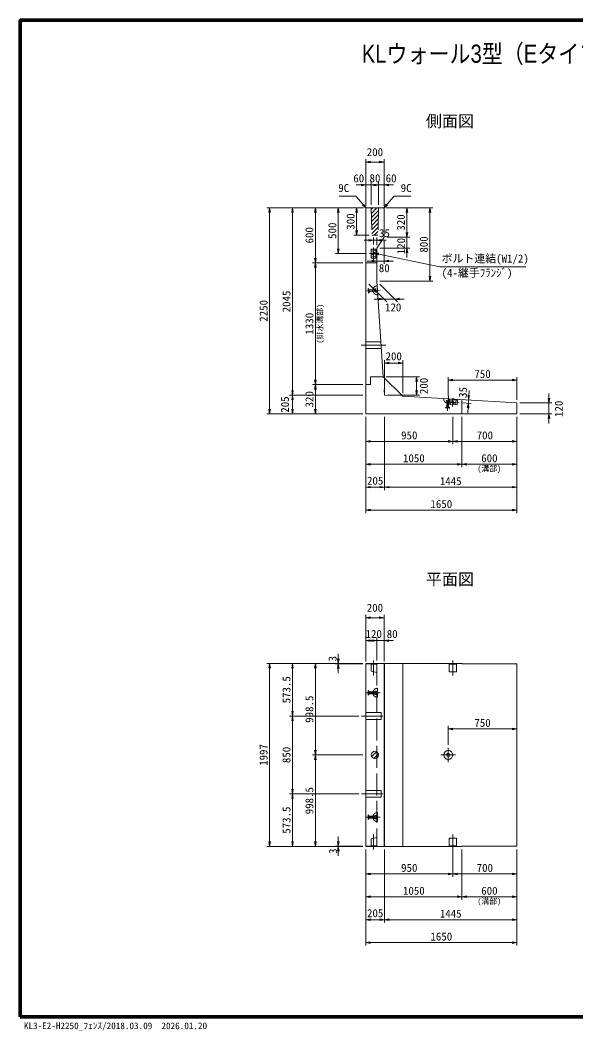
# Model space of a CAD drawing. Units: millimetres at full size, sheet at 1:40. Extents: x 124888 to 140688, y 10657 to 21690.
# Drawn here: x 124888 to 130954, y 10657 to 21690 of the extents above; entities that cross this region are included whole.
import ezdxf
from ezdxf.enums import TextEntityAlignment as Align

# ---------------------------------------------------------------- set-up
doc = ezdxf.new("R2010")
doc.units = ezdxf.units.MM
doc.header["$LTSCALE"] = 40
doc.linetypes.add('CHAIN', pattern=[18.5, 12, -1.5, 3.5, -1.5])
doc.linetypes.add('DASHED', pattern=[7.5, 6, -1.5])
for name, color, linetype, lineweight in [('01図枠', 1, 'Continuous', 70), ('中心', 6, 'CHAIN', 9), ('外形線', 7, 'Continuous', 13), ('寸法', 2, 'Continuous', 9), ('細線', 4, 'Continuous', 9), ('連結部', 4, 'Continuous', 13)]:
    doc.layers.add(name, color=color, linetype=linetype, lineweight=lineweight)
doc.layers.add('文字', color=7, linetype='Continuous')
doc.styles.add('ＭＳ ゴシック', font='')
doc.styles.add('ＭＳ Ｐゴシック', font='')
doc.styles.get('ＭＳ ゴシック').set_extended_font_data('MS Gothic')
doc.styles.get('ＭＳ Ｐゴシック').set_extended_font_data('MS PGothic')

# ---------------------------------------------------------------- blocks, each defined once
blk = doc.blocks.new('open_arrow')
at = {"color": 0, "linetype": 'Continuous', "lineweight": -2}
blk.add_lwpolyline([(7.5, 1.25), (0, 0), (7.5, -1.25)], dxfattribs=at)

msp = doc.modelspace()

# ---------------------------------------------------------------- hatches: boundary and pattern name
at = {"layer": '細線'}
h = msp.add_hatch(dxfattribs=at)
h.set_pattern_fill('USER', color=256, style=0, pattern_type=2)
h.set_pattern_definition([(45, (3039.01, 14457.51), (-22.45064, 22.45064), [])])
h.paths.add_polyline_path([(128800.61, 19641.75), (128720.61, 19641.75), (128728.11, 19341.75), (128793.11, 19341.75)])
h = msp.add_hatch(dxfattribs=at)
h.set_pattern_fill('USER', color=256, style=0, pattern_type=2)
h.set_pattern_definition([(45, (16969.58, -355.51), (-22.45064, 22.45064), [])])
h.paths.add_polyline_path([(128720.61, 13668.24, -1), (128800.61, 13668.24, -1)])

# ---------------------------------------------------------------- linework, layer by layer
at = {"layer": '01図枠'}
msp.add_lwpolyline([(124887.54, 10809.99), (140687.54, 10809.99), (140687.54, 21689.99), (124887.54, 21689.99)], close=True, dxfattribs=at)
at = {"layer": '中心'}
for p, q in [((128745.61, 19073.25), (128745.61, 19210.25)), ((128700.61, 19141.75), (128790.61, 19141.75)), ((128817.37, 18743.79), (128657.74, 18732.89)), ((128880.58, 18141.75), (128610.61, 18141.75)), ((129562.37, 17585.82), (129552.98, 17426.09)), ((129607.97, 17472.94), (129613.25, 17562.79)), ((129678.99, 17513.84), (129542.23, 17521.89)), ((128745.61, 14535.74), (128745.61, 14700.74)), ((129610.61, 14535.74), (129610.61, 14700.74)), ((128817.44, 14346.74), (128657.44, 14346.74)), ((128615.61, 14093.24), (128845.61, 14093.24)), ((129560.61, 13747.24), (129560.61, 13589.24)), ((129639.61, 13668.24), (129481.61, 13668.24)), ((128615.61, 13243.24), (128845.61, 13243.24)), ((128817.44, 12989.74), (128657.44, 12989.74)), ((128745.61, 12800.74), (128745.61, 12635.74)), ((129610.61, 12800.74), (129610.61, 12635.74))]:
    msp.add_line(p, q, dxfattribs=at)
at = {"layer": '外形線'}
for p, q in [((128669.61, 19641.75), (128660.61, 19632.75)), ((128669.61, 19641.75), (128851.61, 19641.75)), ((128851.61, 19641.75), (128860.61, 19632.75)), ((128660.61, 19632.75), (128660.61, 17391.75)), ((128860.61, 19632.75), (128860.61, 19321.75)), ((128780.61, 19201.75), (128860.61, 19321.75)), ((128780.61, 19201.75), (128780.61, 18841.75)), ((128851.96, 17796.75), (128780.61, 18841.75)), ((128851.96, 17796.75), (129065.61, 17584.99)), ((128865.61, 17596.75), (128861.53, 17656.61)), ((128865.61, 17596.75), (128925.51, 17593.23)), ((129065.61, 17584.99), (130310.61, 17511.75)), ((130310.61, 17511.75), (130310.61, 17391.75)), ((128660.61, 17391.75), (130310.61, 17391.75)), ((128660.61, 14666.74), (129710.61, 14666.74)), ((128660.61, 14666.74), (128660.61, 12669.74)), ((128860.61, 14666.74), (128860.61, 12669.74)), ((129713.61, 14663.74), (129710.61, 14666.74)), ((129713.61, 14663.74), (130310.61, 14663.74)), ((130310.61, 12672.74), (130310.61, 14663.74)), ((128660.61, 12669.74), (129710.61, 12669.74)), ((129710.61, 12669.74), (129713.61, 12672.74)), ((129713.61, 12672.74), (130310.61, 12672.74))]:
    msp.add_line(p, q, dxfattribs=at)
at = {"layer": '外形線', "linetype": 'DASHED'}
for p, q in [((128720.61, 19641.75), (128728.11, 19341.75)), ((128800.61, 19641.75), (128793.11, 19341.75)), ((128728.11, 19341.75), (128793.11, 19341.75))]:
    msp.add_line(p, q, dxfattribs=at)
at = {"layer": '外形線'}
msp.add_circle((128760.61, 13668.24), 40, dxfattribs=at)
at = {"layer": '寸法'}
for p, q in [((128660.61, 19664.75), (128660.61, 20173.75)), ((128660.61, 20141.75), (128860.61, 20141.75)), ((128860.61, 19664.75), (128860.61, 20173.75)), ((128824.61, 19891.75), (128556.61, 19891.75)), ((128660.61, 19664.75), (128660.61, 19923.75)), ((128964.61, 19891.75), (128696.61, 19891.75)), ((128824.61, 19891.75), (128696.61, 19891.75)), ((128720.61, 19673.75), (128720.61, 19923.75)), ((128720.61, 19673.75), (128720.61, 19923.75)), ((128800.61, 19673.75), (128800.61, 19923.75)), ((128800.61, 19673.75), (128800.61, 19923.75)), ((128860.61, 19664.75), (128860.61, 19923.75)), ((128637.61, 19641.75), (127578.61, 19641.75)), ((127610.61, 17391.75), (127610.61, 19641.75)), ((128637.61, 19641.75), (127828.61, 19641.75)), ((127860.61, 17596.75), (127860.61, 19641.75)), ((128637.61, 19641.75), (128078.78, 19641.75)), ((128110.78, 19641.75), (128110.78, 19041.75)), ((128637.61, 19641.75), (128328.78, 19641.75)), ((128360.78, 19641.75), (128360.78, 19141.75)), ((128637.61, 19641.75), (128528.61, 19641.75)), ((128560.61, 19641.75), (128560.61, 19341.75)), ((128883.61, 19641.75), (129392.61, 19641.75)), ((128883.61, 19641.75), (129142.61, 19641.75)), ((129110.61, 19641.75), (129110.61, 19321.75)), ((129360.61, 18841.75), (129360.61, 19641.75)), ((129110.61, 19425.75), (129110.61, 19097.75)), ((128696.11, 19341.75), (128528.61, 19341.75)), ((128745.61, 19242.25), (128745.61, 19319.14)), ((128780.61, 19233.75), (128780.61, 19319.14)), ((128892.61, 19321.75), (129142.61, 19321.75)), ((128892.61, 19321.75), (129142.61, 19321.75)), ((128884.61, 19287.14), (128641.61, 19287.14)), ((128812.61, 19201.75), (129142.61, 19201.75)), ((128860.61, 19289.75), (128860.61, 19028.68)), ((128668.61, 19141.75), (128328.78, 19141.75)), ((128780.61, 19169.75), (128780.61, 19028.68)), ((128628.78, 19041.75), (128078.78, 19041.75)), ((128628.78, 19041.75), (128078.78, 19041.75)), ((128110.78, 19041.75), (128110.78, 17711.75)), ((128676.61, 19060.68), (128964.61, 19060.68)), ((128692.61, 18809.75), (128888.86, 18613.51)), ((128812.61, 18841.75), (129392.61, 18841.75)), ((128812.61, 18809.75), (129008.86, 18613.51)), ((129080.86, 18645.51), (128752.86, 18645.51)), ((128865.61, 17628.75), (128865.61, 17978.4)), ((129065.61, 17946.4), (128865.61, 17946.4)), ((129065.61, 17616.99), (129065.61, 17978.4)), ((128883.96, 17796.75), (129247.35, 17796.75)), ((129215.35, 17796.75), (129215.35, 17596.75)), ((129560.61, 17587.87), (129560.61, 17793.32)), ((130310.61, 17543.75), (130310.61, 17793.32)), ((128628.61, 17711.75), (128078.78, 17711.75)), ((128628.61, 17711.75), (128078.78, 17711.75)), ((128110.78, 17391.75), (128110.78, 17711.75)), ((130310.61, 17761.32), (129560.61, 17761.32)), ((128628.61, 17596.75), (127828.61, 17596.75)), ((128628.61, 17596.75), (127828.61, 17596.75)), ((127860.61, 17391.75), (127860.61, 17596.75)), ((128897.61, 17596.75), (129247.35, 17596.75)), ((129684.54, 17548.58), (129815.23, 17540.89)), ((129789.39, 17646.59), (129775.13, 17404.01)), ((130660.61, 17287.75), (130660.61, 17615.75)), ((129710.94, 17511.97), (129813.18, 17505.95)), ((130342.61, 17511.75), (130692.61, 17511.75)), ((128628.61, 17391.75), (127578.61, 17391.75)), ((128628.61, 17391.75), (127828.61, 17391.75)), ((128628.61, 17391.75), (128078.78, 17391.75)), ((128660.61, 17359.75), (128660.61, 16309.75)), ((128660.61, 17359.75), (128660.61, 16559.75)), ((128660.61, 17359.75), (128660.61, 16809.75)), ((128660.61, 17359.75), (128660.61, 17059.75)), ((128865.61, 17359.75), (128865.61, 16559.75)), ((128865.61, 17359.75), (128865.61, 16559.75)), ((129610.61, 17359.75), (129610.61, 17059.75)), ((129610.61, 17359.75), (129610.61, 17059.75)), ((129710.61, 17359.75), (129710.61, 16809.75)), ((129710.61, 17359.75), (129710.61, 16809.75)), ((130310.61, 17359.75), (130310.61, 16309.75)), ((130310.61, 17359.75), (130310.61, 16559.75)), ((130310.61, 17359.75), (130310.61, 17059.75)), ((130310.61, 17359.75), (130310.61, 16809.75)), ((130342.61, 17391.75), (130692.61, 17391.75)), ((128660.61, 17091.75), (129610.61, 17091.75)), ((130310.61, 17091.75), (129610.61, 17091.75)), ((129710.61, 16841.75), (128660.61, 16841.75)), ((130310.61, 16841.75), (129710.61, 16841.75)), ((128660.61, 16591.75), (128865.61, 16591.75)), ((128865.61, 16591.75), (130310.61, 16591.75)), ((128660.61, 16341.75), (130310.61, 16341.75)), ((128660.61, 14689.74), (128660.61, 15198.74)), ((128660.61, 15166.74), (128860.61, 15166.74)), ((128860.61, 14689.74), (128860.61, 15198.74)), ((128660.61, 14698.74), (128660.61, 14948.74)), ((128780.61, 14916.74), (128660.61, 14916.74)), ((128676.61, 14916.74), (128964.61, 14916.74)), ((128780.61, 14698.74), (128780.61, 14948.74)), ((128780.61, 14698.74), (128780.61, 14948.74)), ((128860.61, 14698.74), (128860.61, 14948.74)), ((128360.61, 14770.74), (128360.61, 14559.74)), ((128628.61, 14666.74), (127578.61, 14666.74)), ((127610.61, 14666.74), (127610.61, 12669.74)), ((128628.61, 14666.74), (127828.61, 14666.74)), ((127860.61, 14666.74), (127860.61, 14093.24)), ((128628.61, 14666.74), (128078.61, 14666.74)), ((128110.61, 14666.74), (128110.61, 13668.24)), ((128628.61, 14666.74), (128328.61, 14666.74)), ((128628.61, 14663.74), (128328.61, 14663.74)), ((128583.61, 14093.24), (127828.61, 14093.24)), ((128583.61, 14093.24), (127828.61, 14093.24)), ((127860.61, 14093.24), (127860.61, 13243.24)), ((129560.61, 13779.24), (129560.61, 13984.69)), ((130310.61, 13952.69), (129560.61, 13952.69)), ((130310.61, 13735.12), (130310.61, 13984.69)), ((128629.61, 13668.24), (128078.61, 13668.24)), ((128629.61, 13668.24), (128078.61, 13668.24)), ((128110.61, 13668.24), (128110.61, 12669.74)), ((128583.61, 13243.24), (127828.61, 13243.24)), ((128583.61, 13243.24), (127828.61, 13243.24)), ((127860.61, 13243.24), (127860.61, 12669.74)), ((128360.61, 12565.74), (128360.61, 12776.74)), ((128628.61, 12669.74), (127578.61, 12669.74)), ((128628.61, 12669.74), (127828.61, 12669.74)), ((128628.61, 12669.74), (128078.61, 12669.74)), ((128628.61, 12672.74), (128328.61, 12672.74)), ((128628.61, 12669.74), (128328.61, 12669.74)), ((128660.61, 12637.74), (128660.61, 11587.74)), ((128660.61, 12637.74), (128660.61, 11837.74)), ((128660.61, 12637.74), (128660.61, 12087.74)), ((128660.61, 12637.74), (128660.61, 12337.74)), ((128865.61, 12637.74), (128865.61, 11837.74)), ((128865.61, 12637.74), (128865.61, 11837.74)), ((129610.61, 12637.74), (129610.61, 12337.74)), ((129610.61, 12637.74), (129610.61, 12337.74)), ((129710.61, 12637.74), (129710.61, 12087.74)), ((129710.61, 12637.74), (129710.61, 12087.74)), ((130310.61, 12637.74), (130310.61, 11587.74)), ((130310.61, 12637.74), (130310.61, 11837.74)), ((130310.61, 12637.74), (130310.61, 12337.74)), ((130310.61, 12637.74), (130310.61, 12087.74)), ((128660.61, 12369.74), (129610.61, 12369.74)), ((130310.61, 12369.74), (129610.61, 12369.74)), ((129710.61, 12119.74), (128660.61, 12119.74)), ((130310.61, 12119.74), (129710.61, 12119.74)), ((128660.61, 11869.74), (128865.61, 11869.74)), ((128865.61, 11869.74), (130310.61, 11869.74)), ((128660.61, 11619.74), (130310.61, 11619.74))]:
    msp.add_line(p, q, dxfattribs=at)
at = {"layer": '寸法', "color": 3, "linetype": 'DASHED'}
for p, q in [((128689.37, 18710.02), (128685.97, 18759.93)), ((128685.97, 18759.93), (128698.63, 18745.76)), ((128759.28, 18757.87), (128771.25, 18758.69)), ((128761.73, 18721.95), (128759.28, 18757.87)), ((128771.25, 18758.69), (128773.7, 18722.77)), ((128784.1, 18790.68), (128790.78, 18692.81)), ((128699.99, 18725.78), (128689.37, 18710.02)), ((128759.82, 18749.94), (128698.63, 18745.76)), ((128698.63, 18745.76), (128699.99, 18725.78)), ((128761.18, 18729.96), (128699.99, 18725.78)), ((128773.7, 18722.77), (128761.73, 18721.95)), ((129511.65, 17558.75), (129609.58, 17552.99)), ((129529.73, 17457.51), (129545.39, 17468.28)), ((129579.67, 17454.57), (129529.73, 17457.51)), ((129541.06, 17529.97), (129541.76, 17541.95)), ((129577, 17527.86), (129541.06, 17529.97)), ((129541.76, 17541.95), (129577.7, 17539.84)), ((129548.99, 17529.51), (129545.39, 17468.28)), ((129545.39, 17468.28), (129565.38, 17467.1)), ((129568.98, 17528.33), (129565.38, 17467.1)), ((129565.38, 17467.1), (129579.67, 17454.57)), ((129577.7, 17539.84), (129577, 17527.86)), ((128687.44, 14321.76), (128687.44, 14371.79)), ((128687.44, 14371.79), (128699.1, 14356.79)), ((128760.44, 14356.79), (128699.1, 14356.79)), ((128699.1, 14356.79), (128699.1, 14336.76)), ((128760.44, 14328.74), (128760.44, 14364.74)), ((128760.44, 14364.74), (128772.44, 14364.74)), ((128772.44, 14364.74), (128772.44, 14328.74)), ((128787.44, 14395.79), (128787.44, 14297.69)), ((128699.1, 14336.76), (128687.44, 14321.76)), ((128760.44, 14336.76), (128699.1, 14336.76)), ((128772.44, 14328.74), (128760.44, 14328.74)), ((128787.44, 13038.79), (128787.44, 12940.69)), ((128687.44, 12964.76), (128687.44, 13014.79)), ((128687.44, 13014.79), (128699.1, 12999.79)), ((128699.1, 12979.76), (128687.44, 12964.76)), ((128760.44, 12999.79), (128699.1, 12999.79)), ((128699.1, 12999.79), (128699.1, 12979.76)), ((128760.44, 12979.76), (128699.1, 12979.76)), ((128760.44, 12971.74), (128760.44, 13007.74)), ((128760.44, 13007.74), (128772.44, 13007.74)), ((128772.44, 12971.74), (128760.44, 12971.74)), ((128772.44, 13007.74), (128772.44, 12971.74))]:
    msp.add_line(p, q, dxfattribs=at)
at = {"layer": '寸法'}
for points in [[(128665.09, 19637.23), (128630.91, 19676.42), (128551.14, 19767.89), (128369.39, 19767.89)], [(128856.14, 19637.23), (128890.31, 19676.42), (128970.09, 19767.89), (129151.83, 19767.89)], [(128751.43, 19147.41), (128802.35, 19136.83), (129468.56, 18998.44), (130407.16, 18998.44)]]:
    msp.add_lwpolyline(points, dxfattribs=at)
at = {"layer": '寸法', "color": 3}
msp.add_circle((129560.61, 13668.24), 18, dxfattribs=at)
at = {"layer": '寸法', "color": 3, "linetype": 'DASHED'}
for centre, start, end in [((128787.44, 18741.75), 93.9057, 273.9057), ((129560.61, 17555.87), 176.63354, 356.63354), ((128787.44, 14346.74), 90, 270), ((128787.44, 12989.74), 90, 270)]:
    msp.add_arc(centre, 49.05, start, end, dxfattribs=at)
at = {"layer": '細線'}
for p, q in [((128720.61, 19093.25), (128720.61, 19190.25)), ((128720.61, 19190.25), (128770.61, 19190.25)), ((128720.61, 19093.25), (128770.61, 19093.25)), ((128745.61, 19153.06), (128734.3, 19141.75)), ((128756.93, 19141.75), (128745.61, 19130.44)), ((128770.61, 19093.25), (128770.61, 19190.25)), ((128660.78, 19041.75), (128780.78, 19041.75)), ((128710.61, 17796.75), (128710.61, 17711.75)), ((128851.96, 17796.75), (128710.61, 17796.75)), ((128660.61, 17711.75), (128710.61, 17711.75)), ((129560.73, 17495.76), (129563.66, 17545.67)), ((129660.5, 17539.98), (129563.66, 17545.67)), ((129710.61, 17547.04), (129710.61, 17391.75)), ((129657.56, 17490.06), (129560.73, 17495.76)), ((129599.32, 17518.53), (129609.95, 17506.57)), ((129611.28, 17529.16), (129621.91, 17517.2)), ((129657.56, 17490.06), (129660.5, 17539.98)), ((128865.61, 14666.74), (128865.61, 12669.74)), ((129065.61, 14666.74), (129065.61, 12669.74)), ((129650.61, 14660.74), (129570.61, 14660.74)), ((129570.61, 14575.74), (129570.61, 14660.74)), ((129650.61, 14575.74), (129570.61, 14575.74)), ((129650.61, 14575.74), (129650.61, 14660.74)), ((129650.61, 12760.74), (129570.61, 12760.74)), ((129570.61, 12760.74), (129570.61, 12675.74)), ((129650.61, 12760.74), (129650.61, 12675.74)), ((129650.61, 12675.74), (129570.61, 12675.74))]:
    msp.add_line(p, q, dxfattribs=at)
at = {"layer": '細線', "linetype": 'DASHED'}
for p, q in [((128780.61, 19181.75), (128720.61, 19166.75)), ((128720.61, 19116.75), (128780.61, 19101.75)), ((128780.61, 19101.75), (128780.61, 19181.75)), ((128825.84, 18179.25), (128660.61, 18179.25)), ((128830.96, 18104.25), (128660.61, 18104.25)), ((129572.74, 17555.16), (129584.19, 17494.38)), ((129652.6, 17550.46), (129572.74, 17555.16)), ((129634.1, 17491.44), (129652.6, 17550.46)), ((128660.61, 14663.74), (128780.61, 14663.74)), ((128720.61, 14660.74), (128720.61, 14584.74)), ((128720.61, 14660.74), (128780.61, 14660.74)), ((128720.61, 14584.74), (128780.61, 14569.74)), ((128780.61, 14666.74), (128780.61, 12669.74)), ((128780.61, 14660.74), (128780.61, 14569.74)), ((128720.61, 12751.74), (128780.61, 12766.74)), ((128720.61, 12675.74), (128720.61, 12751.74)), ((128780.61, 12675.74), (128780.61, 12766.74)), ((128660.61, 12672.74), (128780.61, 12672.74)), ((128720.61, 12675.74), (128780.61, 12675.74))]:
    msp.add_line(p, q, dxfattribs=at)
for points in [[(128660.61, 14055.74), (128828.4, 14055.74), (128828.4, 14130.74), (128660.61, 14130.74)], [(128660.61, 13280.74), (128828.4, 13280.74), (128828.4, 13205.74), (128660.61, 13205.74)]]:
    msp.add_lwpolyline(points, close=True, dxfattribs=at)
at = {"layer": '細線'}
for centre, start, end in [((128739.96, 19136.09), 135, 315), ((128751.27, 19147.41), 315, 135), ((129605.3, 17523.85), 41.63354, 221.63354), ((129615.93, 17511.89), 221.63354, 41.63354)]:
    msp.add_arc(centre, 8, start, end, dxfattribs=at)
at = {"layer": '連結部', "color": 3}
msp.add_circle((129560.61, 13668.24), 49, dxfattribs=at)

# ---------------------------------------------------------------- block references
at = {"layer": '寸法', "xscale": 6.93, "yscale": 6.93}
for p in [(128660.61, 20141.75), (128720.61, 19891.75), (128720.61, 19891.75), (128860.61, 19891.75), (128780.61, 19287.14), (128860.61, 19060.68), (128976.86, 18645.51), (128865.61, 17946.4), (129560.61, 17761.32), (128660.61, 17091.75), (129610.61, 17091.75), (128660.61, 16841.75), (129710.61, 16841.75), (128660.61, 16591.75), (128865.61, 16591.75), (128660.61, 16341.75), (128660.61, 15166.74), (128660.61, 14916.74), (128860.61, 14916.74), (129560.61, 13952.69), (128660.61, 12369.74), (129610.61, 12369.74), (128660.61, 12119.74), (129710.61, 12119.74), (128660.61, 11869.74), (128865.61, 11869.74), (128660.61, 11619.74)]:
    msp.add_blockref('open_arrow', p, dxfattribs=at)
for p, rotation in [((128860.61, 20141.75), 180), ((128660.61, 19891.75), 180), ((128800.61, 19891.75), 180), ((128800.61, 19891.75), 180), ((127610.61, 19641.75), 270), ((127860.61, 19641.75), 270), ((128110.78, 19641.75), 270), ((128360.78, 19641.75), 270), ((128560.61, 19641.75), 270), ((128665.09, 19637.23), 131.1), ((128856.14, 19637.23), 48.9), ((129110.61, 19641.75), 270), ((129360.61, 19641.75), 270), ((128560.61, 19341.75), 90), ((129110.61, 19321.75), 90), ((129110.61, 19321.75), 90), ((128745.61, 19287.14), 180), ((129110.61, 19201.75), 270), ((128110.78, 19041.75), 90), ((128360.78, 19141.75), 90), ((128751.43, 19147.41), 348.3), ((128110.78, 19041.75), 270), ((128780.61, 19060.68), 180), ((129360.61, 18841.75), 90), ((128856.86, 18645.51), 180), ((129065.61, 17946.4), 180), ((128110.78, 17711.75), 90), ((129215.35, 17796.75), 270), ((130310.61, 17761.32), 180), ((128110.78, 17711.75), 270), ((127860.61, 17596.75), 90), ((127860.61, 17596.75), 270), ((129215.35, 17596.75), 90), ((129783.29, 17542.77), 86.6), ((130660.61, 17511.75), 90), ((127610.61, 17391.75), 90), ((127860.61, 17391.75), 90), ((128110.78, 17391.75), 90), ((129781.23, 17507.83), 266.6), ((130660.61, 17391.75), 270), ((129610.61, 17091.75), 180), ((130310.61, 17091.75), 180), ((129710.61, 16841.75), 180), ((130310.61, 16841.75), 180), ((128865.61, 16591.75), 180), ((130310.61, 16591.75), 180), ((130310.61, 16341.75), 180), ((128860.61, 15166.74), 180), ((128780.61, 14916.74), 180), ((128780.61, 14916.74), 180), ((128360.61, 14666.74), 90), ((127610.61, 14666.74), 270), ((127860.61, 14666.74), 270), ((128110.61, 14666.74), 270), ((128360.61, 14663.74), 270), ((127860.61, 14093.24), 90), ((127860.61, 14093.24), 270), ((130310.61, 13952.69), 180), ((128110.61, 13668.24), 90), ((128110.61, 13668.24), 270), ((127860.61, 13243.24), 90), ((127860.61, 13243.24), 270), ((127610.61, 12669.74), 90), ((127860.61, 12669.74), 90), ((128110.61, 12669.74), 90), ((128360.61, 12672.74), 90), ((128360.61, 12669.74), 270), ((129610.61, 12369.74), 180), ((130310.61, 12369.74), 180), ((129710.61, 12119.74), 180), ((130310.61, 12119.74), 180), ((128865.61, 11869.74), 180), ((130310.61, 11869.74), 180), ((130310.61, 11619.74), 180)]:
    msp.add_blockref('open_arrow', p, dxfattribs=dict(at, rotation=rotation))

# ---------------------------------------------------------------- texts
at = {"layer": '寸法', "style": 'ＭＳ ゴシック'}
for s, p in [('200', (128760.61, 20249.75)), ('60', (128584.28, 19963.97)), ('80', (128761.2, 19964.54)), ('60', (128937.28, 19963.97)), ('35', (128864.4, 19365)), ('80', (128862.46, 18983.46)), ('120', (128959.67, 18555.16)), ('200', (128965.61, 18021)), ('750', (129935.61, 17827.32)), ('950', (129135.61, 17157.75)), ('700', (129960.61, 17157.75)), ('1050', (129185.61, 16907.75)), ('600', (130010.61, 16907.75)), ('205', (128763.11, 16662.31)), ('1445', (129588.11, 16657.75)), ('1650', (129485.61, 16407.75)), ('200', (128760.61, 15274.74)), ('120', (128747.59, 14989.53)), ('80', (128948.63, 14988.55)), ('750', (129935.61, 14018.69)), ('950', (129135.61, 12435.74)), ('700', (129960.61, 12435.74)), ('1050', (129185.61, 12185.74)), ('600', (130010.61, 12185.74)), ('205', (128763.11, 11940.3)), ('1445', (129588.11, 11935.74)), ('1650', (129485.61, 11685.74))]:
    msp.add_text(s, height=87.35, dxfattribs=at).set_placement(p, align=Align.MIDDLE_CENTER)
msp.add_text('9C', height=87.35, dxfattribs=at).set_placement((128479.14, 19787.89), align=Align.BOTTOM_RIGHT)
for s, p in [('9C', (129042.09, 19787.89)), ('ボルト連結(W1/2)', (129488.56, 19018.44))]:
    msp.add_text(s, height=87.35, dxfattribs=at).set_placement(p, align=Align.BOTTOM_LEFT)
for s, rotation, p in [('300', 90, (128494.61, 19491.75)), ('320', 90, (129044.61, 19481.75)), ('600', 90, (128044.78, 19341.75)), ('500', 90, (128294.78, 19391.75)), ('800', 90, (129294.61, 19241.75)), ('120', 90, (129045.48, 19224.04)), ('2045', 90, (127794.61, 18619.25)), ('2250', 90, (127544.61, 18516.75)), ('1330', 90, (128044.78, 18376.75)), ('200', 90, (129294.44, 17696.75)), ('35', 86.634, (129721.82, 17626.2)), ('205', 90, (127777.78, 17494.25)), ('320', 90, (128044.78, 17551.75)), ('120', 90, (130768.28, 17447.35)), ('3', 90, (128297.8, 14719.18)), ('573.5', 90, (127794.61, 14379.99)), ('998.5', 90, (128044.61, 14167.49)), ('1997', 90, (127544.61, 13668.24)), ('850', 90, (127794.61, 13668.24)), ('998.5', 90, (128044.61, 13168.99)), ('573.5', 90, (127794.61, 12956.49)), ('3', 90, (128303.08, 12617.29))]:
    msp.add_text(s, height=87.35, rotation=rotation, dxfattribs=at).set_placement(p, align=Align.MIDDLE_CENTER)
at = {"layer": '寸法', "color": 3, "style": 'ＭＳ ゴシック'}
msp.add_text('(4-継手ﾌﾗﾝｼﾞ)', height=87.35, dxfattribs=at).set_placement((129488.56, 18974.82), align=Align.TOP_LEFT)
msp.add_text('(排水溝部)', height=61.71, rotation=90, dxfattribs=at).set_placement((128210.28, 18159.72), align=Align.BOTTOM_LEFT)
for p in [(129879.01, 16744.18), (129879.01, 12022.17)]:
    msp.add_text('(溝部)', height=61.71, dxfattribs=at).set_placement(p, align=Align.BOTTOM_LEFT)
at = {"layer": '文字', "style": 'ＭＳ Ｐゴシック', "width": 0.85}
msp.add_text(' KLウォール3型（Eタイプ）標準部構造図\u3000\u3000\u3000\u3000\u3000\u3000\u3000\u3000\u3000\u3000\u3000\u3000\u3000\u3000 \u3000\u3000\u3000\u3000', height=197.9, dxfattribs=at).set_placement((132787.54, 21165.77), align=Align.BOTTOM_CENTER)
at = {"layer": '文字', "style": 'ＭＳ Ｐゴシック'}
for s, p in [(' 側面図 ', (129579.98, 20485.14)), (' 平面図 ', (129579.98, 15483.98))]:
    msp.add_text(s, height=128.7, dxfattribs=at).set_placement(p, align=Align.BOTTOM_CENTER)
at = {"layer": '文字', "style": 'ＭＳ ゴシック'}
msp.add_text('KL3-E2-H2250_ﾌｪﾝｽ/2018.03.09  2026.01.20', height=73.31, dxfattribs=at).set_placement((124927.74, 10652.54), align=Align.BOTTOM_LEFT)

doc.saveas('drawing.dxf')
